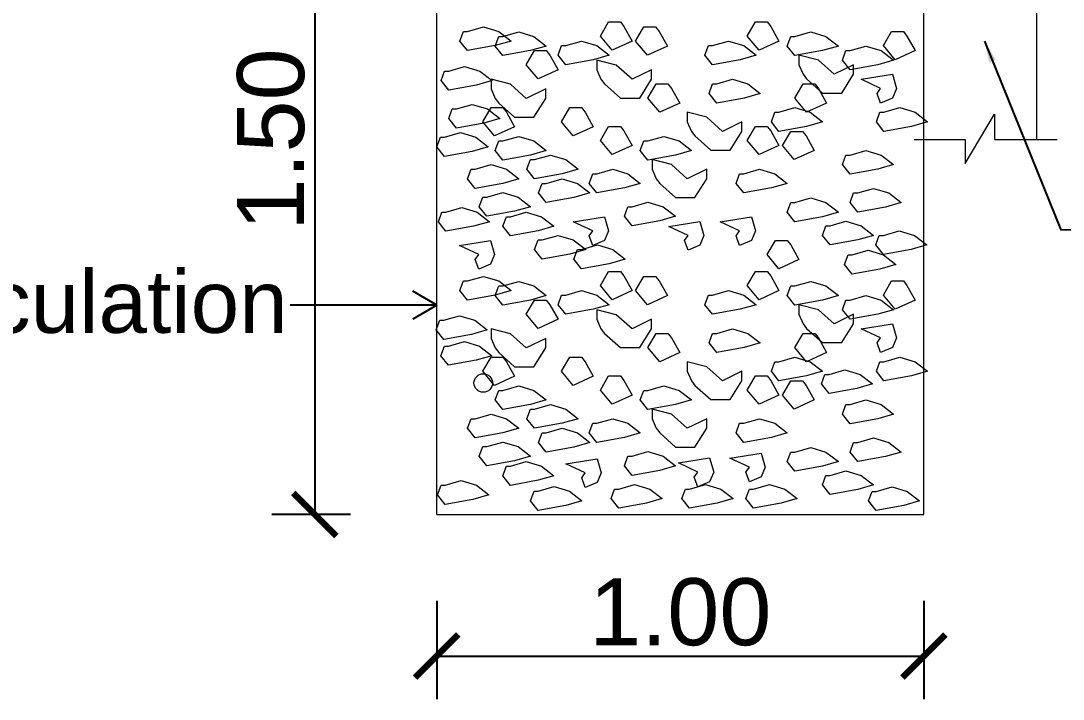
# Model space of a CAD drawing. Header units: metres. Extents: x 8742 to 14639, y -4028 to 1902.
# Drawn here: x 8808.63 to 8813.63, y 1833.65 to 1836.9 of the extents above; entities that cross this region are included whole.
import ezdxf

# ---------------------------------------------------------------- set-up
doc = ezdxf.new("R2010")
doc.units = ezdxf.units.M
for name, color, linetype, lineweight in [('DIM', 8, 'Continuous', 25), ('Hatch', 8, 'Continuous', 13), ('others', 4, 'Continuous', 15), ('TEXT', 3, 'Continuous', 25)]:
    doc.layers.add(name, color=color, linetype=linetype, lineweight=lineweight)
doc.styles.get("Standard").update_dxf_attribs({"font": 'arial.ttf'})
doc.dimstyles.new('mohan', dxfattribs={"dimscale": 0.03, "dimtxt": 10, "dimasz": 4.5, "dimexe": 4.5, "dimexo": 9, "dimgap": 3, "dimtad": 1, "dimzin": 0, "dimdsep": 46, "dimtxsty": 'Standard', "dimblk": 'ARCHTICK', "dimcen": 0.09, "dimclrd": 8, "dimclre": 9, "dimclrt": 3, "dimadec": 0, "dimazin": 0, "dimtfac": 1, "dimtix": 1, "dimtmove": 2, "dimatfit": 0, "dimfxl": 0, "dimtolj": 1, "dimtzin": 0, "dimlwd": -1, "dimarcsym": 0})

# ---------------------------------------------------------------- blocks, each defined once
blk = doc.blocks.new('_ArchTick')
at = {"color": 0, "linetype": 'ByBlock', "const_width": 0.15}
blk.add_lwpolyline([(-0.5, -0.5), (0.5, 0.5)], dxfattribs=at)
blk = doc.blocks.new('*D232')
at = {"layer": 'Defpoints', "color": 0, "ltscale": 7}
for p in [(1587.0526, 536.2187), (1591.1235, 536.2187), (1591.1235, 535.0363)]:
    blk.add_point(p, dxfattribs=at)
at = {"layer": 'DIM', "color": 8, "linetype": 'Continuous', "lineweight": -2, "ltscale": 7}
for p, q in [((1587.0526, 535.4987), (1587.0526, 534.6763)), ((1591.1235, 535.4987), (1591.1235, 534.6763))]:
    blk.add_line(p, q, dxfattribs=at)
at = {"layer": 'DIM', "color": 8, "ltscale": 7}
blk.add_line((1587.0526, 535.0363), (1591.1235, 535.0363), dxfattribs=at)
at = {"layer": 'DIM', "color": 8, "ltscale": 7, "xscale": 0.36, "yscale": 0.36, "zscale": 0.36, "rotation": 180}
blk.add_blockref('_ArchTick', (1587.0526, 535.0363), dxfattribs=at)
at = {"layer": 'DIM', "color": 8, "ltscale": 7, "xscale": 0.36, "yscale": 0.36, "zscale": 0.36}
blk.add_blockref('_ArchTick', (1591.1235, 535.0363), dxfattribs=at)
at = {"layer": 'DIM', "color": 7, "ltscale": 7, "insert": (1589.0881, 535.4022), "char_height": 0.56, "attachment_point": 5}
blk.add_mtext('\\A1;1.00', dxfattribs=at)
blk = doc.blocks.new('*D233')
at = {"layer": 'Defpoints', "color": 0, "ltscale": 7}
for p in [(1587.0526, 542.4816), (1586.0348, 536.2187), (1587.0526, 536.2187)]:
    blk.add_point(p, dxfattribs=at)
at = {"layer": 'DIM', "color": 8, "linetype": 'Continuous', "lineweight": -2, "ltscale": 7}
for p, q in [((1586.3326, 542.4816), (1585.6748, 542.4816)), ((1586.3326, 536.2187), (1585.6748, 536.2187))]:
    blk.add_line(p, q, dxfattribs=at)
at = {"layer": 'DIM', "color": 8, "ltscale": 7}
blk.add_line((1586.0348, 542.4816), (1586.0348, 536.2187), dxfattribs=at)
at = {"layer": 'DIM', "color": 8, "ltscale": 7, "xscale": 0.36, "yscale": 0.36, "zscale": 0.36}
for p, rotation in [((1586.0348, 542.4816), 90), ((1586.0348, 536.2187), 270)]:
    blk.add_blockref('_ArchTick', p, dxfattribs=dict(at, rotation=rotation))
at = {"layer": 'DIM', "color": 7, "ltscale": 7, "insert": (1585.6689, 539.3502), "char_height": 0.56, "attachment_point": 5, "rotation": 90}
blk.add_mtext('\\A1;1.50', dxfattribs=at)
blk = doc.blocks.new('vcvc')
at = {"layer": 'Hatch'}
for points in [[(1588.6852, 540.1727), (1588.5183, 540.0962), (1588.4201, 540.2144), (1588.4889, 540.3326), (1588.5871, 540.3326), (1588.6165, 540.2943)], [(1588.6852, 540.1727), (1588.5183, 540.0962), (1588.4201, 540.2144), (1588.4889, 540.3326), (1588.5871, 540.3326), (1588.6165, 540.2943)], [(1589.9125, 540.1727), (1589.7456, 540.0962), (1589.6474, 540.2144), (1589.7161, 540.3326), (1589.8143, 540.3326), (1589.8438, 540.2943)], [(1589.9125, 540.1727), (1589.7456, 540.0962), (1589.6474, 540.2144), (1589.7161, 540.3326), (1589.8143, 540.3326), (1589.8438, 540.2943)], [(1587.4433, 540.2908), (1587.5709, 540.2526), (1587.674, 540.1727), (1587.5414, 540.1344), (1587.3107, 540.0927), (1587.2469, 540.1727), (1587.2763, 540.2526), (1587.3107, 540.2526)], [(1587.4433, 540.2908), (1587.5709, 540.2526), (1587.674, 540.1727), (1587.5414, 540.1344), (1587.3107, 540.0927), (1587.2469, 540.1727), (1587.2763, 540.2526), (1587.3107, 540.2526)], [(1587.7378, 540.2491), (1587.8654, 540.2109), (1587.9685, 540.1309), (1587.836, 540.0927), (1587.6052, 540.051), (1587.5414, 540.1309), (1587.5709, 540.2109), (1587.6052, 540.2109)], [(1587.7378, 540.2491), (1587.8654, 540.2109), (1587.9685, 540.1309), (1587.836, 540.0927), (1587.6052, 540.051), (1587.5414, 540.1309), (1587.5709, 540.2109), (1587.6052, 540.2109)], [(1588.9798, 540.1309), (1588.8129, 540.0545), (1588.7147, 540.1727), (1588.7834, 540.2908), (1588.8816, 540.2908), (1588.9111, 540.2526)], [(1588.9798, 540.1309), (1588.8129, 540.0545), (1588.7147, 540.1727), (1588.7834, 540.2908), (1588.8816, 540.2908), (1588.9111, 540.2526)], [(1590.1776, 540.2491), (1590.3052, 540.2109), (1590.4083, 540.1309), (1590.2758, 540.0927), (1590.045, 540.051), (1589.9812, 540.1309), (1590.0107, 540.2109), (1590.045, 540.2109)], [(1590.1776, 540.2491), (1590.3052, 540.2109), (1590.4083, 540.1309), (1590.2758, 540.0927), (1590.045, 540.051), (1589.9812, 540.1309), (1590.0107, 540.2109), (1590.045, 540.2109)], [(1591.0499, 540.0927), (1590.883, 540.0162), (1590.7848, 540.1344), (1590.8535, 540.2526), (1590.9517, 540.2526), (1590.9812, 540.2144)], [(1591.0499, 540.0927), (1590.883, 540.0162), (1590.7848, 540.1344), (1590.8535, 540.2526), (1590.9517, 540.2526), (1590.9812, 540.2144)], [(1588.2631, 540.1727), (1588.3907, 540.1344), (1588.4938, 540.0545), (1588.3612, 540.0162), (1588.1305, 539.9745), (1588.0667, 540.0545), (1588.0962, 540.1344), (1588.1305, 540.1344)], [(1588.2631, 540.1727), (1588.3907, 540.1344), (1588.4938, 540.0545), (1588.3612, 540.0162), (1588.1305, 539.9745), (1588.0667, 540.0545), (1588.0962, 540.1344), (1588.1305, 540.1344)], [(1589.4903, 540.1727), (1589.618, 540.1344), (1589.721, 540.0545), (1589.5885, 540.0162), (1589.3578, 539.9745), (1589.294, 540.0545), (1589.3234, 540.1344), (1589.3578, 540.1344)], [(1589.4903, 540.1727), (1589.618, 540.1344), (1589.721, 540.0545), (1589.5885, 540.0162), (1589.3578, 539.9745), (1589.294, 540.0545), (1589.3234, 540.1344), (1589.3578, 540.1344)], [(1588.0667, 539.9328), (1587.8998, 539.8563), (1587.8016, 539.9745), (1587.8703, 540.0927), (1587.9685, 540.0927), (1587.998, 540.0545)], [(1588.0667, 539.9328), (1587.8998, 539.8563), (1587.8016, 539.9745), (1587.8703, 540.0927), (1587.9685, 540.0927), (1587.998, 540.0545)], [(1590.639, 540.1309), (1590.7667, 540.0927), (1590.8698, 540.0127), (1590.7372, 539.9745), (1590.5065, 539.9328), (1590.4427, 540.0127), (1590.4721, 540.0927), (1590.5065, 540.0927)], [(1590.639, 540.1309), (1590.7667, 540.0927), (1590.8698, 540.0127), (1590.7372, 539.9745), (1590.5065, 539.9328), (1590.4427, 540.0127), (1590.4721, 540.0927), (1590.5065, 540.0927)], [(1588.4545, 539.8146), (1588.5871, 539.6964), (1588.7491, 539.6964), (1588.8472, 539.8528), (1588.8472, 539.9328), (1588.6852, 539.8528), (1588.5527, 539.971), (1588.3907, 540.0127), (1588.3907, 539.9328), (1588.4251, 539.8528)], [(1588.4545, 539.8146), (1588.5871, 539.6964), (1588.7491, 539.6964), (1588.8472, 539.8528), (1588.8472, 539.9328), (1588.6852, 539.8528), (1588.5527, 539.971), (1588.3907, 540.0127), (1588.3907, 539.9328), (1588.4251, 539.8528)], [(1590.1432, 539.8563), (1590.2758, 539.7381), (1590.4378, 539.7381), (1590.5359, 539.8946), (1590.5359, 539.9745), (1590.3739, 539.8946), (1590.2414, 540.0127), (1590.0794, 540.0545), (1590.0794, 539.9745), (1590.1138, 539.8946)], [(1590.1432, 539.8563), (1590.2758, 539.7381), (1590.4378, 539.7381), (1590.5359, 539.8946), (1590.5359, 539.9745), (1590.3739, 539.8946), (1590.2414, 540.0127), (1590.0794, 540.0545), (1590.0794, 539.9745), (1590.1138, 539.8946)], [(1587.2858, 539.9603), (1587.4134, 539.922), (1587.5165, 539.8421), (1587.384, 539.8038), (1587.1533, 539.7621), (1587.0894, 539.8421), (1587.1189, 539.922), (1587.1533, 539.922)], [(1587.2858, 539.9603), (1587.4134, 539.922), (1587.5165, 539.8421), (1587.384, 539.8038), (1587.1533, 539.7621), (1587.0894, 539.8421), (1587.1189, 539.922), (1587.1533, 539.922)], [(1590.7618, 539.6547), (1590.7323, 539.7346), (1590.7618, 539.7764), (1590.5998, 539.8528), (1590.8599, 539.8946), (1590.8943, 539.7764), (1590.8599, 539.6964)], [(1590.7618, 539.6547), (1590.7323, 539.7346), (1590.7618, 539.7764), (1590.5998, 539.8528), (1590.8599, 539.8946), (1590.8943, 539.7764), (1590.8599, 539.6964)], [(1587.5709, 539.6547), (1587.7034, 539.5365), (1587.8654, 539.5365), (1587.9636, 539.6929), (1587.9636, 539.7729), (1587.8016, 539.6929), (1587.6691, 539.8111), (1587.5071, 539.8528), (1587.5071, 539.7729), (1587.5414, 539.6929)], [(1587.5709, 539.6547), (1587.7034, 539.5365), (1587.8654, 539.5365), (1587.9636, 539.6929), (1587.9636, 539.7729), (1587.8016, 539.6929), (1587.6691, 539.8111), (1587.5071, 539.8528), (1587.5071, 539.7729), (1587.5414, 539.6929)], [(1589.0829, 539.6547), (1588.916, 539.5782), (1588.8178, 539.6964), (1588.8865, 539.8146), (1588.9847, 539.8146), (1589.0141, 539.7764)], [(1589.0829, 539.6547), (1588.916, 539.5782), (1588.8178, 539.6964), (1588.8865, 539.8146), (1588.9847, 539.8146), (1589.0141, 539.7764)], [(1589.5247, 539.8528), (1589.6523, 539.8146), (1589.7554, 539.7346), (1589.6229, 539.6964), (1589.3921, 539.6547), (1589.3283, 539.7346), (1589.3578, 539.8146), (1589.3921, 539.8146)], [(1589.5247, 539.8528), (1589.6523, 539.8146), (1589.7554, 539.7346), (1589.6229, 539.6964), (1589.3921, 539.6547), (1589.3283, 539.7346), (1589.3578, 539.8146), (1589.3921, 539.8146)], [(1590.3101, 539.6547), (1590.1432, 539.5782), (1590.045, 539.6964), (1590.1138, 539.8146), (1590.2119, 539.8146), (1590.2414, 539.7764)], [(1590.3101, 539.6547), (1590.1432, 539.5782), (1590.045, 539.6964), (1590.1138, 539.8146), (1590.2119, 539.8146), (1590.2414, 539.7764)], [(1587.3496, 539.6439), (1587.4772, 539.6057), (1587.5803, 539.5257), (1587.4478, 539.4875), (1587.2171, 539.4458), (1587.1533, 539.5257), (1587.1827, 539.6057), (1587.2171, 539.6057)], [(1587.3496, 539.6439), (1587.4772, 539.6057), (1587.5803, 539.5257), (1587.4478, 539.4875), (1587.2171, 539.4458), (1587.1533, 539.5257), (1587.1827, 539.6057), (1587.2171, 539.6057)], [(1587.7034, 539.4565), (1587.5365, 539.3801), (1587.4383, 539.4983), (1587.5071, 539.6164), (1587.6052, 539.6164), (1587.6347, 539.5782)], [(1587.7034, 539.4565), (1587.5365, 539.3801), (1587.4383, 539.4983), (1587.5071, 539.6164), (1587.6052, 539.6164), (1587.6347, 539.5782)], [(1588.3612, 539.4565), (1588.1943, 539.3801), (1588.0962, 539.4983), (1588.1649, 539.6164), (1588.2631, 539.6164), (1588.2925, 539.5782)], [(1588.3612, 539.4565), (1588.1943, 539.3801), (1588.0962, 539.4983), (1588.1649, 539.6164), (1588.2631, 539.6164), (1588.2925, 539.5782)], [(1589.2105, 539.3801), (1589.343, 539.2619), (1589.505, 539.2619), (1589.6032, 539.4183), (1589.6032, 539.4983), (1589.4412, 539.4183), (1589.3087, 539.5365), (1589.1467, 539.5782), (1589.1467, 539.4983), (1589.181, 539.4183)], [(1589.2105, 539.3801), (1589.343, 539.2619), (1589.505, 539.2619), (1589.6032, 539.4183), (1589.6032, 539.4983), (1589.4412, 539.4183), (1589.3087, 539.5365), (1589.1467, 539.5782), (1589.1467, 539.4983), (1589.181, 539.4183)], [(1590.045, 539.6164), (1590.1727, 539.5782), (1590.2758, 539.4983), (1590.1432, 539.46), (1589.9125, 539.4183), (1589.8487, 539.4983), (1589.8781, 539.5782), (1589.9125, 539.5782)], [(1590.045, 539.6164), (1590.1727, 539.5782), (1590.2758, 539.4983), (1590.1432, 539.46), (1589.9125, 539.4183), (1589.8487, 539.4983), (1589.8781, 539.5782), (1589.9125, 539.5782)], [(1590.9223, 539.6164), (1591.0499, 539.5782), (1591.153, 539.4983), (1591.0204, 539.46), (1590.7897, 539.4183), (1590.7259, 539.4983), (1590.7554, 539.5782), (1590.7897, 539.5782)], [(1590.9223, 539.6164), (1591.0499, 539.5782), (1591.153, 539.4983), (1591.0204, 539.46), (1590.7897, 539.4183), (1590.7259, 539.4983), (1590.7554, 539.5782), (1590.7897, 539.5782)], [(1588.6852, 539.3001), (1588.5183, 539.2236), (1588.4201, 539.3418), (1588.4889, 539.46), (1588.5871, 539.46), (1588.6165, 539.4218)], [(1588.6852, 539.3001), (1588.5183, 539.2236), (1588.4201, 539.3418), (1588.4889, 539.46), (1588.5871, 539.46), (1588.6165, 539.4218)], [(1589.9125, 539.3001), (1589.7456, 539.2236), (1589.6474, 539.3418), (1589.7161, 539.46), (1589.8143, 539.46), (1589.8438, 539.4218)], [(1589.9125, 539.3001), (1589.7456, 539.2236), (1589.6474, 539.3418), (1589.7161, 539.46), (1589.8143, 539.46), (1589.8438, 539.4218)], [(1587.2514, 539.4075), (1587.3791, 539.3693), (1587.4822, 539.2893), (1587.3496, 539.2511), (1587.1189, 539.2094), (1587.0551, 539.2893), (1587.0845, 539.3693), (1587.1189, 539.3693)], [(1587.7378, 539.3766), (1587.8654, 539.3383), (1587.9685, 539.2584), (1587.836, 539.2202), (1587.6052, 539.1784), (1587.5414, 539.2584), (1587.5709, 539.3383), (1587.6052, 539.3383)], [(1587.7378, 539.3766), (1587.8654, 539.3383), (1587.9685, 539.2584), (1587.836, 539.2202), (1587.6052, 539.1784), (1587.5414, 539.2584), (1587.5709, 539.3383), (1587.6052, 539.3383)], [(1588.9503, 539.3766), (1589.078, 539.3383), (1589.181, 539.2584), (1589.0485, 539.2202), (1588.8178, 539.1784), (1588.754, 539.2584), (1588.7834, 539.3383), (1588.8178, 539.3383)], [(1588.9503, 539.3766), (1589.078, 539.3383), (1589.181, 539.2584), (1589.0485, 539.2202), (1588.8178, 539.1784), (1588.754, 539.2584), (1588.7834, 539.3383), (1588.8178, 539.3383)], [(1590.207, 539.2584), (1590.0401, 539.1819), (1589.9419, 539.3001), (1590.0107, 539.4183), (1590.1089, 539.4183), (1590.1383, 539.3801)], [(1590.207, 539.2584), (1590.0401, 539.1819), (1589.9419, 539.3001), (1590.0107, 539.4183), (1590.1089, 539.4183), (1590.1383, 539.3801)], [(1588.0029, 539.2202), (1588.1305, 539.1819), (1588.2336, 539.102), (1588.1011, 539.0637), (1587.8703, 539.022), (1587.8065, 539.102), (1587.836, 539.1819), (1587.8703, 539.1819)], [(1588.0029, 539.2202), (1588.1305, 539.1819), (1588.2336, 539.102), (1588.1011, 539.0637), (1587.8703, 539.022), (1587.8065, 539.102), (1587.836, 539.1819), (1587.8703, 539.1819)], [(1590.639, 539.2584), (1590.7667, 539.2202), (1590.8698, 539.1402), (1590.7372, 539.102), (1590.5065, 539.0602), (1590.4427, 539.1402), (1590.4721, 539.2202), (1590.5065, 539.2202)], [(1590.639, 539.2584), (1590.7667, 539.2202), (1590.8698, 539.1402), (1590.7372, 539.102), (1590.5065, 539.0602), (1590.4427, 539.1402), (1590.4721, 539.2202), (1590.5065, 539.2202)], [(1587.5071, 539.1402), (1587.6347, 539.102), (1587.7378, 539.022), (1587.6052, 538.9838), (1587.3745, 538.9421), (1587.3107, 539.022), (1587.3402, 539.102), (1587.3745, 539.102)], [(1587.5071, 539.1402), (1587.6347, 539.102), (1587.7378, 539.022), (1587.6052, 538.9838), (1587.3745, 538.9421), (1587.3107, 539.022), (1587.3402, 539.102), (1587.3745, 539.102)], [(1588.916, 538.9838), (1589.0485, 538.8656), (1589.2105, 538.8656), (1589.3087, 539.022), (1589.3087, 539.102), (1589.1467, 539.022), (1589.0141, 539.1402), (1588.8521, 539.1819), (1588.8521, 539.102), (1588.8865, 539.022)], [(1588.916, 538.9838), (1589.0485, 538.8656), (1589.2105, 538.8656), (1589.3087, 539.022), (1589.3087, 539.102), (1589.1467, 539.022), (1589.0141, 539.1402), (1588.8521, 539.1819), (1588.8521, 539.102), (1588.8865, 539.022)], [(1588.1011, 539.022), (1588.2287, 538.9838), (1588.3318, 538.9038), (1588.1992, 538.8656), (1587.9685, 538.8239), (1587.9047, 538.9038), (1587.9342, 538.9838), (1587.9685, 538.9838)], [(1588.1011, 539.022), (1588.2287, 538.9838), (1588.3318, 538.9038), (1588.1992, 538.8656), (1587.9685, 538.8239), (1587.9047, 538.9038), (1587.9342, 538.9838), (1587.9685, 538.9838)], [(1588.5232, 539.102), (1588.6509, 539.0637), (1588.754, 538.9838), (1588.6214, 538.9455), (1588.3907, 538.9038), (1588.3269, 538.9838), (1588.3563, 539.0637), (1588.3907, 539.0637)], [(1588.5232, 539.102), (1588.6509, 539.0637), (1588.754, 538.9838), (1588.6214, 538.9455), (1588.3907, 538.9038), (1588.3269, 538.9838), (1588.3563, 539.0637), (1588.3907, 539.0637)], [(1589.7505, 539.102), (1589.8781, 539.0637), (1589.9812, 538.9838), (1589.8487, 538.9455), (1589.618, 538.9038), (1589.5541, 538.9838), (1589.5836, 539.0637), (1589.618, 539.0637)], [(1589.7505, 539.102), (1589.8781, 539.0637), (1589.9812, 538.9838), (1589.8487, 538.9455), (1589.618, 538.9038), (1589.5541, 538.9838), (1589.5836, 539.0637), (1589.618, 539.0637)], [(1590.7028, 538.9421), (1590.8305, 538.9038), (1590.9336, 538.8239), (1590.801, 538.7856), (1590.5703, 538.7439), (1590.5065, 538.8239), (1590.5359, 538.9038), (1590.5703, 538.9038)], [(1590.7028, 538.9421), (1590.8305, 538.9038), (1590.9336, 538.8239), (1590.801, 538.7856), (1590.5703, 538.7439), (1590.5065, 538.8239), (1590.5359, 538.9038), (1590.5703, 538.9038)], [(1587.6052, 538.9073), (1587.7329, 538.8691), (1587.836, 538.7891), (1587.7034, 538.7509), (1587.4727, 538.7091), (1587.4089, 538.7891), (1587.4383, 538.8691), (1587.4727, 538.8691)], [(1587.6052, 538.9073), (1587.7329, 538.8691), (1587.836, 538.7891), (1587.7034, 538.7509), (1587.4727, 538.7091), (1587.4089, 538.7891), (1587.4383, 538.8691), (1587.4727, 538.8691)], [(1590.1776, 538.8621), (1590.3052, 538.8239), (1590.4083, 538.7439), (1590.2758, 538.7057), (1590.045, 538.664), (1589.9812, 538.7439), (1590.0107, 538.8239), (1590.045, 538.8239)], [(1590.1776, 538.8621), (1590.3052, 538.8239), (1590.4083, 538.7439), (1590.2758, 538.7057), (1590.045, 538.664), (1589.9812, 538.7439), (1590.0107, 538.8239), (1590.045, 538.8239)], [(1587.2629, 538.7817), (1587.3906, 538.7434), (1587.4937, 538.6635), (1587.3611, 538.6252), (1587.1304, 538.5835), (1587.0666, 538.6635), (1587.096, 538.7434), (1587.1304, 538.7434)], [(1588.8178, 538.8273), (1588.9454, 538.7891), (1589.0485, 538.7091), (1588.916, 538.6709), (1588.6852, 538.6292), (1588.6214, 538.7091), (1588.6509, 538.7891), (1588.6852, 538.7891)], [(1588.8178, 538.8273), (1588.9454, 538.7891), (1589.0485, 538.7091), (1588.916, 538.6709), (1588.6852, 538.6292), (1588.6214, 538.7091), (1588.6509, 538.7891), (1588.6852, 538.7891)], [(1587.8016, 538.7439), (1587.9292, 538.7057), (1588.0323, 538.6257), (1587.8998, 538.5875), (1587.6691, 538.5458), (1587.6052, 538.6257), (1587.6347, 538.7057), (1587.6691, 538.7057)], [(1587.8016, 538.7439), (1587.9292, 538.7057), (1588.0323, 538.6257), (1587.8998, 538.5875), (1587.6691, 538.5458), (1587.6052, 538.6257), (1587.6347, 538.7057), (1587.6691, 538.7057)], [(1588.3563, 538.4658), (1588.3269, 538.5458), (1588.3563, 538.5875), (1588.1943, 538.664), (1588.4545, 538.7057), (1588.4889, 538.5875), (1588.4545, 538.5075)], [(1588.3563, 538.4658), (1588.3269, 538.5458), (1588.3563, 538.5875), (1588.1943, 538.664), (1588.4545, 538.7057), (1588.4889, 538.5875), (1588.4545, 538.5075)], [(1589.5836, 538.4658), (1589.5541, 538.5458), (1589.5836, 538.5875), (1589.4216, 538.664), (1589.6818, 538.7057), (1589.7161, 538.5875), (1589.6818, 538.5075)], [(1589.5836, 538.4658), (1589.5541, 538.5458), (1589.5836, 538.5875), (1589.4216, 538.664), (1589.6818, 538.7057), (1589.7161, 538.5875), (1589.6818, 538.5075)], [(1589.1532, 538.4256), (1589.1237, 538.5056), (1589.1532, 538.5473), (1588.9912, 538.6238), (1589.2514, 538.6655), (1589.2857, 538.5473), (1589.2514, 538.4673)], [(1589.1532, 538.4256), (1589.1237, 538.5056), (1589.1532, 538.5473), (1588.9912, 538.6238), (1589.2514, 538.6655), (1589.2857, 538.5473), (1589.2514, 538.4673)], [(1590.4721, 538.6674), (1590.5998, 538.6292), (1590.7028, 538.5492), (1590.5703, 538.511), (1590.3396, 538.4693), (1590.2758, 538.5492), (1590.3052, 538.6292), (1590.3396, 538.6292)], [(1590.4721, 538.6674), (1590.5998, 538.6292), (1590.7028, 538.5492), (1590.5703, 538.511), (1590.3396, 538.4693), (1590.2758, 538.5492), (1590.3052, 538.6292), (1590.3396, 538.6292)], [(1590.9173, 538.5875), (1591.045, 538.5492), (1591.1481, 538.4693), (1591.0155, 538.431), (1590.7848, 538.3893), (1590.721, 538.4693), (1590.7504, 538.5492), (1590.7848, 538.5492)], [(1587.404, 538.2677), (1587.3745, 538.3476), (1587.404, 538.3893), (1587.242, 538.4658), (1587.5022, 538.5075), (1587.5365, 538.3893), (1587.5022, 538.3094)], [(1587.404, 538.2677), (1587.3745, 538.3476), (1587.404, 538.3893), (1587.242, 538.4658), (1587.5022, 538.5075), (1587.5365, 538.3893), (1587.5022, 538.3094)], [(1588.0667, 538.5492), (1588.1943, 538.511), (1588.2974, 538.431), (1588.1649, 538.3928), (1587.9342, 538.3511), (1587.8703, 538.431), (1587.8998, 538.511), (1587.9342, 538.511)], [(1588.0667, 538.5492), (1588.1943, 538.511), (1588.2974, 538.431), (1588.1649, 538.3928), (1587.9342, 538.3511), (1587.8703, 538.431), (1587.8998, 538.511), (1587.9342, 538.511)], [(1590.0794, 538.3476), (1589.9125, 538.2711), (1589.8143, 538.3893), (1589.883, 538.5075), (1589.9812, 538.5075), (1590.0107, 538.4693)], [(1590.0794, 538.3476), (1589.9125, 538.2711), (1589.8143, 538.3893), (1589.883, 538.5075), (1589.9812, 538.5075), (1590.0107, 538.4693)], [(1588.3956, 538.4693), (1588.5232, 538.431), (1588.6263, 538.3511), (1588.4938, 538.3128), (1588.2631, 538.2711), (1588.1992, 538.3511), (1588.2287, 538.431), (1588.2631, 538.431)], [(1588.3956, 538.4693), (1588.5232, 538.431), (1588.6263, 538.3511), (1588.4938, 538.3128), (1588.2631, 538.2711), (1588.1992, 538.3511), (1588.2287, 538.431), (1588.2631, 538.431)], [(1590.6568, 538.4249), (1590.7844, 538.3867), (1590.8875, 538.3067), (1590.7549, 538.2685), (1590.5242, 538.2268), (1590.4604, 538.3067), (1590.4899, 538.3867), (1590.5242, 538.3867)], [(1588.6852, 538.0889), (1588.5183, 538.0125), (1588.4201, 538.1306), (1588.4889, 538.2488), (1588.5871, 538.2488), (1588.6165, 538.2106)], [(1588.6852, 538.0889), (1588.5183, 538.0125), (1588.4201, 538.1306), (1588.4889, 538.2488), (1588.5871, 538.2488), (1588.6165, 538.2106)], [(1589.9125, 538.0889), (1589.7456, 538.0125), (1589.6474, 538.1306), (1589.7161, 538.2488), (1589.8143, 538.2488), (1589.8438, 538.2106)], [(1589.9125, 538.0889), (1589.7456, 538.0125), (1589.6474, 538.1306), (1589.7161, 538.2488), (1589.8143, 538.2488), (1589.8438, 538.2106)], [(1587.4433, 538.2071), (1587.5709, 538.1689), (1587.674, 538.0889), (1587.5414, 538.0507), (1587.3107, 538.009), (1587.2469, 538.0889), (1587.2763, 538.1689), (1587.3107, 538.1689)], [(1587.4433, 538.2071), (1587.5709, 538.1689), (1587.674, 538.0889), (1587.5414, 538.0507), (1587.3107, 538.009), (1587.2469, 538.0889), (1587.2763, 538.1689), (1587.3107, 538.1689)], [(1587.7378, 538.1654), (1587.8654, 538.1272), (1587.9685, 538.0472), (1587.836, 538.009), (1587.6052, 537.9673), (1587.5414, 538.0472), (1587.5709, 538.1272), (1587.6052, 538.1272)], [(1587.7378, 538.1654), (1587.8654, 538.1272), (1587.9685, 538.0472), (1587.836, 538.009), (1587.6052, 537.9673), (1587.5414, 538.0472), (1587.5709, 538.1272), (1587.6052, 538.1272)], [(1588.9798, 538.0472), (1588.8129, 537.9707), (1588.7147, 538.0889), (1588.7834, 538.2071), (1588.8816, 538.2071), (1588.9111, 538.1689)], [(1588.9798, 538.0472), (1588.8129, 537.9707), (1588.7147, 538.0889), (1588.7834, 538.2071), (1588.8816, 538.2071), (1588.9111, 538.1689)], [(1590.1776, 538.1654), (1590.3052, 538.1272), (1590.4083, 538.0472), (1590.2758, 538.009), (1590.045, 537.9673), (1589.9812, 538.0472), (1590.0107, 538.1272), (1590.045, 538.1272)], [(1590.1776, 538.1654), (1590.3052, 538.1272), (1590.4083, 538.0472), (1590.2758, 538.009), (1590.045, 537.9673), (1589.9812, 538.0472), (1590.0107, 538.1272), (1590.045, 538.1272)], [(1591.0499, 538.009), (1590.883, 537.9325), (1590.7848, 538.0507), (1590.8535, 538.1689), (1590.9517, 538.1689), (1590.9812, 538.1306)], [(1591.0499, 538.009), (1590.883, 537.9325), (1590.7848, 538.0507), (1590.8535, 538.1689), (1590.9517, 538.1689), (1590.9812, 538.1306)], [(1588.2631, 538.0889), (1588.3907, 538.0507), (1588.4938, 537.9707), (1588.3612, 537.9325), (1588.1305, 537.8908), (1588.0667, 537.9707), (1588.0962, 538.0507), (1588.1305, 538.0507)], [(1588.2631, 538.0889), (1588.3907, 538.0507), (1588.4938, 537.9707), (1588.3612, 537.9325), (1588.1305, 537.8908), (1588.0667, 537.9707), (1588.0962, 538.0507), (1588.1305, 538.0507)], [(1589.4903, 538.0889), (1589.618, 538.0507), (1589.721, 537.9707), (1589.5885, 537.9325), (1589.3578, 537.8908), (1589.294, 537.9707), (1589.3234, 538.0507), (1589.3578, 538.0507)], [(1589.4903, 538.0889), (1589.618, 538.0507), (1589.721, 537.9707), (1589.5885, 537.9325), (1589.3578, 537.8908), (1589.294, 537.9707), (1589.3234, 538.0507), (1589.3578, 538.0507)], [(1588.0667, 537.8491), (1587.8998, 537.7726), (1587.8016, 537.8908), (1587.8703, 538.009), (1587.9685, 538.009), (1587.998, 537.9707)], [(1588.0667, 537.8491), (1587.8998, 537.7726), (1587.8016, 537.8908), (1587.8703, 538.009), (1587.9685, 538.009), (1587.998, 537.9707)], [(1590.639, 538.0472), (1590.7667, 538.009), (1590.8698, 537.929), (1590.7372, 537.8908), (1590.5065, 537.8491), (1590.4427, 537.929), (1590.4721, 538.009), (1590.5065, 538.009)], [(1590.639, 538.0472), (1590.7667, 538.009), (1590.8698, 537.929), (1590.7372, 537.8908), (1590.5065, 537.8491), (1590.4427, 537.929), (1590.4721, 538.009), (1590.5065, 538.009)], [(1588.4545, 537.7309), (1588.5871, 537.6127), (1588.7491, 537.6127), (1588.8472, 537.7691), (1588.8472, 537.8491), (1588.6852, 537.7691), (1588.5527, 537.8873), (1588.3907, 537.929), (1588.3907, 537.8491), (1588.4251, 537.7691)], [(1588.4545, 537.7309), (1588.5871, 537.6127), (1588.7491, 537.6127), (1588.8472, 537.7691), (1588.8472, 537.8491), (1588.6852, 537.7691), (1588.5527, 537.8873), (1588.3907, 537.929), (1588.3907, 537.8491), (1588.4251, 537.7691)], [(1590.1432, 537.7726), (1590.2758, 537.6544), (1590.4378, 537.6544), (1590.5359, 537.8108), (1590.5359, 537.8908), (1590.3739, 537.8108), (1590.2414, 537.929), (1590.0794, 537.9707), (1590.0794, 537.8908), (1590.1138, 537.8108)], [(1590.1432, 537.7726), (1590.2758, 537.6544), (1590.4378, 537.6544), (1590.5359, 537.8108), (1590.5359, 537.8908), (1590.3739, 537.8108), (1590.2414, 537.929), (1590.0794, 537.9707), (1590.0794, 537.8908), (1590.1138, 537.8108)], [(1587.2447, 537.8787), (1587.3724, 537.8405), (1587.4755, 537.7605), (1587.3429, 537.7223), (1587.1122, 537.6806), (1587.0484, 537.7605), (1587.0778, 537.8405), (1587.1122, 537.8405)], [(1590.7618, 537.571), (1590.7323, 537.6509), (1590.7618, 537.6926), (1590.5998, 537.7691), (1590.8599, 537.8108), (1590.8943, 537.6926), (1590.8599, 537.6127)], [(1590.7618, 537.571), (1590.7323, 537.6509), (1590.7618, 537.6926), (1590.5998, 537.7691), (1590.8599, 537.8108), (1590.8943, 537.6926), (1590.8599, 537.6127)], [(1587.5709, 537.571), (1587.7034, 537.4528), (1587.8654, 537.4528), (1587.9636, 537.6092), (1587.9636, 537.6892), (1587.8016, 537.6092), (1587.6691, 537.7274), (1587.5071, 537.7691), (1587.5071, 537.6892), (1587.5414, 537.6092)], [(1587.5709, 537.571), (1587.7034, 537.4528), (1587.8654, 537.4528), (1587.9636, 537.6092), (1587.9636, 537.6892), (1587.8016, 537.6092), (1587.6691, 537.7274), (1587.5071, 537.7691), (1587.5071, 537.6892), (1587.5414, 537.6092)], [(1589.0829, 537.571), (1588.916, 537.4945), (1588.8178, 537.6127), (1588.8865, 537.7309), (1588.9847, 537.7309), (1589.0141, 537.6926)], [(1589.0829, 537.571), (1588.916, 537.4945), (1588.8178, 537.6127), (1588.8865, 537.7309), (1588.9847, 537.7309), (1589.0141, 537.6926)], [(1589.5247, 537.7691), (1589.6523, 537.7309), (1589.7554, 537.6509), (1589.6229, 537.6127), (1589.3921, 537.571), (1589.3283, 537.6509), (1589.3578, 537.7309), (1589.3921, 537.7309)], [(1589.5247, 537.7691), (1589.6523, 537.7309), (1589.7554, 537.6509), (1589.6229, 537.6127), (1589.3921, 537.571), (1589.3283, 537.6509), (1589.3578, 537.7309), (1589.3921, 537.7309)], [(1590.3101, 537.571), (1590.1432, 537.4945), (1590.045, 537.6127), (1590.1138, 537.7309), (1590.2119, 537.7309), (1590.2414, 537.6926)], [(1590.3101, 537.571), (1590.1432, 537.4945), (1590.045, 537.6127), (1590.1138, 537.7309), (1590.2119, 537.7309), (1590.2414, 537.6926)], [(1587.284, 537.6629), (1587.4116, 537.6246), (1587.5147, 537.5447), (1587.3822, 537.5065), (1587.1515, 537.4647), (1587.0876, 537.5447), (1587.1171, 537.6246), (1587.1515, 537.6246)], [(1587.7034, 537.3728), (1587.5365, 537.2963), (1587.4383, 537.4145), (1587.5071, 537.5327), (1587.6052, 537.5327), (1587.6347, 537.4945)], [(1587.7034, 537.3728), (1587.5365, 537.2963), (1587.4383, 537.4145), (1587.5071, 537.5327), (1587.6052, 537.5327), (1587.6347, 537.4945)], [(1588.3612, 537.3728), (1588.1943, 537.2963), (1588.0962, 537.4145), (1588.1649, 537.5327), (1588.2631, 537.5327), (1588.2925, 537.4945)], [(1588.3612, 537.3728), (1588.1943, 537.2963), (1588.0962, 537.4145), (1588.1649, 537.5327), (1588.2631, 537.5327), (1588.2925, 537.4945)], [(1589.2105, 537.2963), (1589.343, 537.1781), (1589.505, 537.1781), (1589.6032, 537.3346), (1589.6032, 537.4145), (1589.4412, 537.3346), (1589.3087, 537.4528), (1589.1467, 537.4945), (1589.1467, 537.4145), (1589.181, 537.3346)], [(1589.2105, 537.2963), (1589.343, 537.1781), (1589.505, 537.1781), (1589.6032, 537.3346), (1589.6032, 537.4145), (1589.4412, 537.3346), (1589.3087, 537.4528), (1589.1467, 537.4945), (1589.1467, 537.4145), (1589.181, 537.3346)], [(1590.045, 537.5327), (1590.1727, 537.4945), (1590.2758, 537.4145), (1590.1432, 537.3763), (1589.9125, 537.3346), (1589.8487, 537.4145), (1589.8781, 537.4945), (1589.9125, 537.4945)], [(1590.045, 537.5327), (1590.1727, 537.4945), (1590.2758, 537.4145), (1590.1432, 537.3763), (1589.9125, 537.3346), (1589.8487, 537.4145), (1589.8781, 537.4945), (1589.9125, 537.4945)], [(1590.9223, 537.5327), (1591.0499, 537.4945), (1591.153, 537.4145), (1591.0204, 537.3763), (1590.7897, 537.3346), (1590.7259, 537.4145), (1590.7554, 537.4945), (1590.7897, 537.4945)], [(1590.9223, 537.5327), (1591.0499, 537.4945), (1591.153, 537.4145), (1591.0204, 537.3763), (1590.7897, 537.3346), (1590.7259, 537.4145), (1590.7554, 537.4945), (1590.7897, 537.4945)], [(1588.6852, 537.2164), (1588.5183, 537.1399), (1588.4201, 537.2581), (1588.4889, 537.3763), (1588.5871, 537.3763), (1588.6165, 537.3381)], [(1588.6852, 537.2164), (1588.5183, 537.1399), (1588.4201, 537.2581), (1588.4889, 537.3763), (1588.5871, 537.3763), (1588.6165, 537.3381)], [(1589.9125, 537.2164), (1589.7456, 537.1399), (1589.6474, 537.2581), (1589.7161, 537.3763), (1589.8143, 537.3763), (1589.8438, 537.3381)], [(1589.9125, 537.2164), (1589.7456, 537.1399), (1589.6474, 537.2581), (1589.7161, 537.3763), (1589.8143, 537.3763), (1589.8438, 537.3381)], [(1590.4634, 537.4273), (1590.591, 537.389), (1590.6941, 537.3091), (1590.5615, 537.2708), (1590.3308, 537.2291), (1590.267, 537.3091), (1590.2964, 537.389), (1590.3308, 537.389)], [(1590.4634, 537.4273), (1590.591, 537.389), (1590.6941, 537.3091), (1590.5615, 537.2708), (1590.3308, 537.2291), (1590.267, 537.3091), (1590.2964, 537.389), (1590.3308, 537.389)], [(1587.7378, 537.2929), (1587.8654, 537.2546), (1587.9685, 537.1747), (1587.836, 537.1364), (1587.6052, 537.0947), (1587.5414, 537.1747), (1587.5709, 537.2546), (1587.6052, 537.2546)], [(1587.7378, 537.2929), (1587.8654, 537.2546), (1587.9685, 537.1747), (1587.836, 537.1364), (1587.6052, 537.0947), (1587.5414, 537.1747), (1587.5709, 537.2546), (1587.6052, 537.2546)], [(1588.9503, 537.2929), (1589.078, 537.2546), (1589.181, 537.1747), (1589.0485, 537.1364), (1588.8178, 537.0947), (1588.754, 537.1747), (1588.7834, 537.2546), (1588.8178, 537.2546)], [(1588.9503, 537.2929), (1589.078, 537.2546), (1589.181, 537.1747), (1589.0485, 537.1364), (1588.8178, 537.0947), (1588.754, 537.1747), (1588.7834, 537.2546), (1588.8178, 537.2546)], [(1590.207, 537.1747), (1590.0401, 537.0982), (1589.9419, 537.2164), (1590.0107, 537.3346), (1590.1089, 537.3346), (1590.1383, 537.2963)], [(1590.207, 537.1747), (1590.0401, 537.0982), (1589.9419, 537.2164), (1590.0107, 537.3346), (1590.1089, 537.3346), (1590.1383, 537.2963)], [(1588.0029, 537.1364), (1588.1305, 537.0982), (1588.2336, 537.0182), (1588.1011, 536.98), (1587.8703, 536.9383), (1587.8065, 537.0182), (1587.836, 537.0982), (1587.8703, 537.0982)], [(1588.0029, 537.1364), (1588.1305, 537.0982), (1588.2336, 537.0182), (1588.1011, 536.98), (1587.8703, 536.9383), (1587.8065, 537.0182), (1587.836, 537.0982), (1587.8703, 537.0982)], [(1590.639, 537.1747), (1590.7667, 537.1364), (1590.8698, 537.0565), (1590.7372, 537.0182), (1590.5065, 536.9765), (1590.4427, 537.0565), (1590.4721, 537.1364), (1590.5065, 537.1364)], [(1590.639, 537.1747), (1590.7667, 537.1364), (1590.8698, 537.0565), (1590.7372, 537.0182), (1590.5065, 536.9765), (1590.4427, 537.0565), (1590.4721, 537.1364), (1590.5065, 537.1364)], [(1587.5071, 537.0565), (1587.6347, 537.0182), (1587.7378, 536.9383), (1587.6052, 536.9), (1587.3745, 536.8583), (1587.3107, 536.9383), (1587.3402, 537.0182), (1587.3745, 537.0182)], [(1587.5071, 537.0565), (1587.6347, 537.0182), (1587.7378, 536.9383), (1587.6052, 536.9), (1587.3745, 536.8583), (1587.3107, 536.9383), (1587.3402, 537.0182), (1587.3745, 537.0182)], [(1588.916, 536.9), (1589.0485, 536.7819), (1589.2105, 536.7819), (1589.3087, 536.9383), (1589.3087, 537.0182), (1589.1467, 536.9383), (1589.0141, 537.0565), (1588.8521, 537.0982), (1588.8521, 537.0182), (1588.8865, 536.9383)], [(1588.916, 536.9), (1589.0485, 536.7819), (1589.2105, 536.7819), (1589.3087, 536.9383), (1589.3087, 537.0182), (1589.1467, 536.9383), (1589.0141, 537.0565), (1588.8521, 537.0982), (1588.8521, 537.0182), (1588.8865, 536.9383)], [(1588.1011, 536.9383), (1588.2287, 536.9), (1588.3318, 536.8201), (1588.1992, 536.7819), (1587.9685, 536.7401), (1587.9047, 536.8201), (1587.9342, 536.9), (1587.9685, 536.9)], [(1588.1011, 536.9383), (1588.2287, 536.9), (1588.3318, 536.8201), (1588.1992, 536.7819), (1587.9685, 536.7401), (1587.9047, 536.8201), (1587.9342, 536.9), (1587.9685, 536.9)], [(1588.5232, 537.0182), (1588.6509, 536.98), (1588.754, 536.9), (1588.6214, 536.8618), (1588.3907, 536.8201), (1588.3269, 536.9), (1588.3563, 536.98), (1588.3907, 536.98)], [(1588.5232, 537.0182), (1588.6509, 536.98), (1588.754, 536.9), (1588.6214, 536.8618), (1588.3907, 536.8201), (1588.3269, 536.9), (1588.3563, 536.98), (1588.3907, 536.98)], [(1589.7505, 537.0182), (1589.8781, 536.98), (1589.9812, 536.9), (1589.8487, 536.8618), (1589.618, 536.8201), (1589.5541, 536.9), (1589.5836, 536.98), (1589.618, 536.98)], [(1589.7505, 537.0182), (1589.8781, 536.98), (1589.9812, 536.9), (1589.8487, 536.8618), (1589.618, 536.8201), (1589.5541, 536.9), (1589.5836, 536.98), (1589.618, 536.98)], [(1590.7028, 536.8583), (1590.8305, 536.8201), (1590.9336, 536.7401), (1590.801, 536.7019), (1590.5703, 536.6602), (1590.5065, 536.7401), (1590.5359, 536.8201), (1590.5703, 536.8201)], [(1590.7028, 536.8583), (1590.8305, 536.8201), (1590.9336, 536.7401), (1590.801, 536.7019), (1590.5703, 536.6602), (1590.5065, 536.7401), (1590.5359, 536.8201), (1590.5703, 536.8201)], [(1587.6052, 536.8236), (1587.7329, 536.7853), (1587.836, 536.7054), (1587.7034, 536.6671), (1587.4727, 536.6254), (1587.4089, 536.7054), (1587.4383, 536.7853), (1587.4727, 536.7853)], [(1587.6052, 536.8236), (1587.7329, 536.7853), (1587.836, 536.7054), (1587.7034, 536.6671), (1587.4727, 536.6254), (1587.4089, 536.7054), (1587.4383, 536.7853), (1587.4727, 536.7853)], [(1590.1776, 536.7784), (1590.3052, 536.7401), (1590.4083, 536.6602), (1590.2758, 536.6219), (1590.045, 536.5802), (1589.9812, 536.6602), (1590.0107, 536.7401), (1590.045, 536.7401)], [(1590.1776, 536.7784), (1590.3052, 536.7401), (1590.4083, 536.6602), (1590.2758, 536.6219), (1590.045, 536.5802), (1589.9812, 536.6602), (1590.0107, 536.7401), (1590.045, 536.7401)], [(1588.2942, 536.4442), (1588.2648, 536.5241), (1588.2942, 536.5658), (1588.1322, 536.6423), (1588.3924, 536.684), (1588.4268, 536.5658), (1588.3924, 536.4859)], [(1588.2942, 536.4442), (1588.2648, 536.5241), (1588.2942, 536.5658), (1588.1322, 536.6423), (1588.3924, 536.684), (1588.4268, 536.5658), (1588.3924, 536.4859)], [(1588.8178, 536.7436), (1588.9454, 536.7054), (1589.0485, 536.6254), (1588.916, 536.5872), (1588.6852, 536.5455), (1588.6214, 536.6254), (1588.6509, 536.7054), (1588.6852, 536.7054)], [(1588.8178, 536.7436), (1588.9454, 536.7054), (1589.0485, 536.6254), (1588.916, 536.5872), (1588.6852, 536.5455), (1588.6214, 536.6254), (1588.6509, 536.7054), (1588.6852, 536.7054)], [(1589.2347, 536.4505), (1589.2052, 536.5305), (1589.2347, 536.5722), (1589.0727, 536.6487), (1589.3329, 536.6904), (1589.3672, 536.5722), (1589.3329, 536.4923)], [(1589.2347, 536.4505), (1589.2052, 536.5305), (1589.2347, 536.5722), (1589.0727, 536.6487), (1589.3329, 536.6904), (1589.3672, 536.5722), (1589.3329, 536.4923)], [(1589.6651, 536.4907), (1589.6356, 536.5707), (1589.6651, 536.6124), (1589.5031, 536.6889), (1589.7633, 536.7306), (1589.7976, 536.6124), (1589.7633, 536.5324)], [(1589.6651, 536.4907), (1589.6356, 536.5707), (1589.6651, 536.6124), (1589.5031, 536.6889), (1589.7633, 536.7306), (1589.7976, 536.6124), (1589.7633, 536.5324)], [(1587.8016, 536.6602), (1587.9292, 536.6219), (1588.0323, 536.542), (1587.8998, 536.5038), (1587.6691, 536.462), (1587.6052, 536.542), (1587.6347, 536.6219), (1587.6691, 536.6219)], [(1587.8016, 536.6602), (1587.9292, 536.6219), (1588.0323, 536.542), (1587.8998, 536.5038), (1587.6691, 536.462), (1587.6052, 536.542), (1587.6347, 536.6219), (1587.6691, 536.6219)], [(1590.4721, 536.5837), (1590.5998, 536.5455), (1590.7028, 536.4655), (1590.5703, 536.4273), (1590.3396, 536.3856), (1590.2758, 536.4655), (1590.3052, 536.5455), (1590.3396, 536.5455)], [(1590.4721, 536.5837), (1590.5998, 536.5455), (1590.7028, 536.4655), (1590.5703, 536.4273), (1590.3396, 536.3856), (1590.2758, 536.4655), (1590.3052, 536.5455), (1590.3396, 536.5455)], [(1587.2564, 536.5011), (1587.384, 536.4629), (1587.4871, 536.3829), (1587.3546, 536.3447), (1587.1239, 536.303), (1587.06, 536.3829), (1587.0895, 536.4629), (1587.1239, 536.4629)], [(1587.2564, 536.5011), (1587.384, 536.4629), (1587.4871, 536.3829), (1587.3546, 536.3447), (1587.1239, 536.303), (1587.06, 536.3829), (1587.0895, 536.4629), (1587.1239, 536.4629)], [(1588.0342, 536.4513), (1588.1618, 536.4131), (1588.2649, 536.3331), (1588.1324, 536.2949), (1587.9017, 536.2532), (1587.8378, 536.3331), (1587.8673, 536.4131), (1587.9017, 536.4131)], [(1588.7062, 536.469), (1588.8338, 536.4308), (1588.9369, 536.3508), (1588.8044, 536.3126), (1588.5736, 536.2709), (1588.5098, 536.3508), (1588.5393, 536.4308), (1588.5736, 536.4308)], [(1589.2983, 536.469), (1589.4259, 536.4308), (1589.529, 536.3508), (1589.3965, 536.3126), (1589.1657, 536.2709), (1589.1019, 536.3508), (1589.1314, 536.4308), (1589.1657, 536.4308)], [(1589.8332, 536.469), (1589.9608, 536.4308), (1590.0639, 536.3508), (1589.9314, 536.3126), (1589.7006, 536.2709), (1589.6368, 536.3508), (1589.6663, 536.4308), (1589.7006, 536.4308)], [(1590.8569, 536.4495), (1590.9846, 536.4112), (1591.0876, 536.3313), (1590.9551, 536.293), (1590.7244, 536.2513), (1590.6606, 536.3313), (1590.69, 536.4112), (1590.7244, 536.4112)]]:
    blk.add_lwpolyline(points, close=True, dxfattribs=at)
at = {"layer": 'Hatch', "ltscale": 7}
blk.add_lwpolyline([(1591.0406, 539.3502), (1591.4691, 539.3502), (1591.4691, 539.1501), (1591.7123, 539.563), (1591.7123, 539.3502)], dxfattribs=at)
at = {"layer": 'Hatch'}
blk.add_circle((1587.4417, 537.3168), 0.0776, dxfattribs=at)
blk.add_circle((1587.4417, 537.3168), 0.0776, dxfattribs=at)
at = {"layer": 'others', "ltscale": 7}
for p, q in [((1592.063, 545.6131), (1592.063, 539.3502)), ((1587.0526, 536.2187), (1587.0526, 542.4816)), ((1591.1235, 536.2187), (1591.1235, 542.4816)), ((1591.7123, 539.3502), (1592.2363, 539.3502)), ((1587.0526, 536.2187), (1591.1235, 536.2187))]:
    blk.add_line(p, q, dxfattribs=at)
at = {"layer": 'TEXT'}
for q in [(1586.8531, 538.0845), (1585.8299, 537.9673), (1586.8531, 537.85)]:
    blk.add_line((1587.0526, 537.9673), q, dxfattribs=at)
at = {"layer": 'TEXT', "ltscale": 7}
for s, height, p in [('rounded size pebbles', 0.678486, (1577.4151, 540.4343)), ('Perculation', 0.521912, (1582.161, 537.7352))]:
    blk.add_text(s, height=height, dxfattribs=at).set_placement(p)
at = {"layer": 'DIM', "ltscale": 7}
dim = blk.add_linear_dim(base=(1586.0348, 536.2187), p1=(1587.0526, 542.4816), p2=(1587.0526, 536.2187), angle=90, text='1.50', dimstyle='mohan', override={"dimscale": 0.08, "dimtxt": 7, "dimgap": 1, "dimtad": 1, "dimdec": 2, "dimzin": 3, "dimlunit": 2, "dimtdec": 2, "dimtix": 0, "dimtofl": 1, "dimtmove": 1}, dxfattribs=at)
dim.commit()
dim.dimension.update_dxf_attribs({"geometry": '*D233', "text_midpoint": (1585.6689, 539.3502)})
dim = blk.add_linear_dim(base=(1591.1235, 535.0363), p1=(1587.0526, 536.2187), p2=(1591.1235, 536.2187), text='1.00', dimstyle='mohan', override={"dimscale": 0.08, "dimtxt": 7, "dimgap": 1, "dimtad": 1, "dimdec": 2, "dimzin": 3, "dimlunit": 2, "dimtdec": 2, "dimtix": 0, "dimtofl": 1, "dimtmove": 1}, dxfattribs=at)
dim.commit()
dim.dimension.update_dxf_attribs({"geometry": '*D232', "text_midpoint": (1589.0881, 535.4022)})
at = {"layer": 'TEXT'}
blk.add_leader([(1591.629, 540.1712), (1592.2667, 538.5946), (1593.098, 538.6092)], dimstyle='mohan', override={"dimscale": 0.04, "dimtxt": 7, "dimgap": 1, "dimtad": 1, "dimdec": 2, "dimzin": 3, "dimlunit": 2, "dimtdec": 2, "dimtix": 0, "dimtofl": 1, "dimtmove": 1}, dxfattribs=at)

msp = doc.modelspace()

# ---------------------------------------------------------------- block references
at = {"color": 10, "xscale": 0.5742312426191165, "yscale": 0.5742312426191165, "zscale": 0.5742312426191165}
msp.add_blockref('vcvc', (7899.2888, 1526.6223), dxfattribs=at)

doc.saveas('drawing.dxf')
